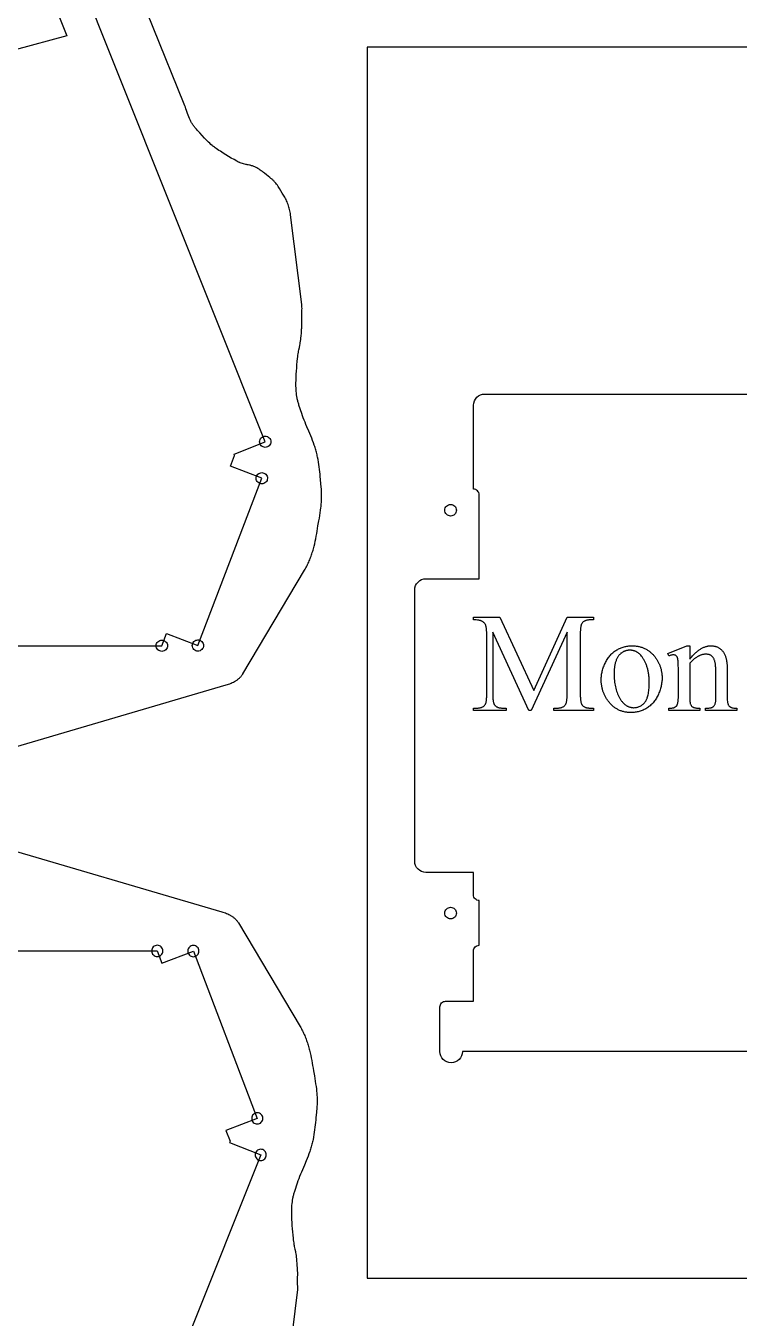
# Model space of a CAD drawing. Extents: x 0 to 152, y -19 to 71.
# Drawn here: x 64.63 to 80.56, y 23.11 to 51.97 of the extents above; entities that cross this region are included whole.
import ezdxf

# ---------------------------------------------------------------- set-up
doc = ezdxf.new("R2010")
doc.units = 0
doc.layers.get('0').update_dxf_attribs({"linetype": 'CONTINUOUS'})

msp = doc.modelspace()

# ---------------------------------------------------------------- linework, layer by layer
for points in [[(63.882, 35.722), (69.101, 37.253), (69.128, 37.262), (69.155, 37.271), (69.183, 37.281), (69.21, 37.292), (69.236, 37.304), (69.263, 37.317), (69.289, 37.331), (69.301, 37.338), (69.314, 37.346), (69.326, 37.354), (69.338, 37.362), (69.35, 37.37), (69.362, 37.379), (69.373, 37.388), (69.384, 37.397), (69.395, 37.406), (69.405, 37.416), (69.415, 37.426), (69.425, 37.436), (69.435, 37.446), (69.444, 37.457), (69.452, 37.468), (69.461, 37.48), (69.469, 37.491), (69.476, 37.503), (70.851, 39.816), (70.866, 39.841), (70.88, 39.866), (70.893, 39.892), (70.907, 39.917), (70.919, 39.943), (70.932, 39.969), (70.943, 39.995), (70.955, 40.022), (70.966, 40.048), (70.977, 40.075), (70.987, 40.101), (70.997, 40.128), (71.006, 40.156), (71.015, 40.183), (71.024, 40.21), (71.033, 40.238), (71.041, 40.265), (71.049, 40.293), (71.056, 40.321), (71.064, 40.349), (71.077, 40.405), (71.09, 40.462), (71.102, 40.519), (71.113, 40.576), (71.123, 40.633), (71.132, 40.691), (71.142, 40.748), (71.151, 40.805), (71.171, 40.92), (71.181, 40.978), (71.191, 41.037), (71.2, 41.095), (71.208, 41.153), (71.216, 41.212), (71.219, 41.242), (71.222, 41.271), (71.225, 41.301), (71.227, 41.33), (71.229, 41.36), (71.231, 41.389), (71.232, 41.419), (71.233, 41.449), (71.233, 41.479), (71.232, 41.509), (71.232, 41.538), (71.23, 41.568), (71.229, 41.598), (71.226, 41.628), (71.216, 41.739), (71.207, 41.849), (71.202, 41.904), (71.196, 41.958), (71.191, 42.013), (71.184, 42.068), (71.177, 42.123), (71.17, 42.178), (71.161, 42.232), (71.152, 42.287), (71.141, 42.341), (71.135, 42.368), (71.129, 42.395), (71.123, 42.422), (71.116, 42.449), (71.109, 42.476), (71.101, 42.503), (71.093, 42.53), (71.085, 42.556), (71.077, 42.582), (71.068, 42.608), (71.05, 42.66), (71.031, 42.712), (71.01, 42.764), (70.99, 42.815), (70.947, 42.918), (70.904, 43.019), (70.883, 43.069), (70.862, 43.119), (70.842, 43.169), (70.823, 43.218), (70.805, 43.267), (70.789, 43.316), (70.726, 43.503), (70.72, 43.523), (70.714, 43.543), (70.708, 43.562), (70.703, 43.582), (70.698, 43.601), (70.693, 43.62), (70.689, 43.64), (70.685, 43.659), (70.678, 43.697), (70.672, 43.735), (70.668, 43.773), (70.664, 43.812), (70.662, 43.85), (70.66, 43.889), (70.659, 43.928), (70.659, 43.967), (70.659, 44.006), (70.66, 44.046), (70.662, 44.087), (70.664, 44.128), (70.667, 44.195), (70.671, 44.264), (70.676, 44.334), (70.682, 44.405), (70.688, 44.476), (70.695, 44.547), (70.7, 44.582), (70.704, 44.616), (70.709, 44.65), (70.714, 44.684), (70.718, 44.708), (70.723, 44.734), (70.735, 44.788), (70.747, 44.842), (70.752, 44.868), (70.756, 44.892), (70.762, 44.933), (70.767, 44.972), (70.77, 45.009), (70.773, 45.046), (70.779, 45.121), (70.782, 45.16), (70.786, 45.2), (70.788, 45.219), (70.789, 45.237), (70.79, 45.275), (70.791, 45.313), (70.791, 45.352), (70.789, 45.429), (70.789, 45.467), (70.789, 45.503), (70.789, 45.536), (70.79, 45.567), (70.793, 45.629), (70.794, 45.659), (70.793, 45.69), (70.793, 45.705), (70.792, 45.721), (70.79, 45.737), (70.789, 45.753), (70.539, 47.753), (70.534, 47.782), (70.53, 47.811), (70.524, 47.841), (70.517, 47.87), (70.509, 47.899), (70.501, 47.928), (70.492, 47.957), (70.482, 47.985), (70.472, 48.013), (70.461, 48.041), (70.449, 48.068), (70.437, 48.094), (70.424, 48.12), (70.411, 48.144), (70.397, 48.168), (70.382, 48.191), (70.367, 48.215), (70.351, 48.24), (70.321, 48.289), (70.291, 48.339), (70.275, 48.364), (70.259, 48.388), (70.243, 48.412), (70.226, 48.436), (70.208, 48.46), (70.189, 48.482), (70.179, 48.493), (70.169, 48.504), (70.158, 48.515), (70.147, 48.526), (70.136, 48.536), (70.125, 48.546), (70.113, 48.556), (70.101, 48.566), (70.074, 48.588), (70.039, 48.616), (70, 48.648), (69.956, 48.683), (69.933, 48.701), (69.909, 48.719), (69.884, 48.737), (69.859, 48.754), (69.834, 48.771), (69.808, 48.787), (69.783, 48.802), (69.757, 48.816), (69.739, 48.825), (69.721, 48.833), (69.704, 48.84), (69.686, 48.846), (69.669, 48.851), (69.653, 48.856), (69.637, 48.86), (69.622, 48.863), (69.594, 48.869), (69.57, 48.873), (69.552, 48.876), (69.544, 48.877), (69.539, 48.878), (69.488, 48.892), (69.462, 48.899), (69.437, 48.907), (69.412, 48.916), (69.4, 48.921), (69.387, 48.926), (69.375, 48.931), (69.363, 48.937), (69.351, 48.943), (69.339, 48.95), (69.276, 48.986), (69.213, 49.022), (69.152, 49.059), (69.09, 49.096), (69.03, 49.133), (69, 49.153), (68.97, 49.172), (68.94, 49.192), (68.91, 49.212), (68.88, 49.232), (68.851, 49.253), (68.836, 49.265), (68.82, 49.276), (68.805, 49.288), (68.79, 49.3), (68.761, 49.326), (68.732, 49.352), (68.703, 49.379), (68.675, 49.407), (68.647, 49.436), (68.62, 49.465), (68.566, 49.523), (68.514, 49.581), (68.463, 49.637), (68.438, 49.665), (68.414, 49.691), (68.401, 49.704), (68.39, 49.718), (68.378, 49.732), (68.367, 49.747), (68.357, 49.762), (68.347, 49.777), (68.338, 49.792), (68.328, 49.808), (68.319, 49.824), (68.311, 49.841), (68.303, 49.857), (68.295, 49.874), (68.28, 49.908), (68.265, 49.943), (68.252, 49.978), (68.239, 50.014), (68.214, 50.085), (68.202, 50.12), (68.189, 50.155), (68.177, 50.189), (68.164, 50.222), (60.539, 69.066)], [(63.781, 33.719), (69, 32.188), (69.027, 32.179), (69.054, 32.17), (69.082, 32.16), (69.109, 32.149), (69.135, 32.137), (69.162, 32.124), (69.188, 32.11), (69.2, 32.103), (69.213, 32.095), (69.225, 32.087), (69.237, 32.079), (69.249, 32.071), (69.261, 32.062), (69.272, 32.053), (69.283, 32.044), (69.294, 32.035), (69.304, 32.025), (69.314, 32.015), (69.324, 32.005), (69.334, 31.994), (69.343, 31.984), (69.351, 31.972), (69.36, 31.961), (69.368, 31.949), (69.375, 31.938), (70.75, 29.625), (70.765, 29.6), (70.779, 29.575), (70.792, 29.549), (70.806, 29.524), (70.818, 29.498), (70.831, 29.472), (70.842, 29.446), (70.854, 29.419), (70.865, 29.393), (70.876, 29.366), (70.886, 29.339), (70.896, 29.312), (70.905, 29.285), (70.914, 29.258), (70.923, 29.231), (70.932, 29.203), (70.94, 29.176), (70.948, 29.148), (70.955, 29.12), (70.963, 29.092), (70.976, 29.036), (70.989, 28.979), (71.001, 28.922), (71.012, 28.865), (71.022, 28.808), (71.031, 28.75), (71.04, 28.693), (71.05, 28.636), (71.07, 28.52), (71.08, 28.463), (71.09, 28.404), (71.099, 28.346), (71.107, 28.287), (71.115, 28.229), (71.118, 28.199), (71.121, 28.17), (71.124, 28.14), (71.126, 28.111), (71.128, 28.081), (71.13, 28.051), (71.131, 28.022), (71.131, 27.992), (71.132, 27.962), (71.131, 27.932), (71.131, 27.902), (71.129, 27.872), (71.127, 27.843), (71.125, 27.812), (71.115, 27.702), (71.106, 27.592), (71.101, 27.537), (71.095, 27.482), (71.089, 27.428), (71.083, 27.373), (71.076, 27.318), (71.069, 27.263), (71.06, 27.209), (71.05, 27.154), (71.04, 27.1), (71.034, 27.073), (71.028, 27.046), (71.021, 27.019), (71.015, 26.992), (71.008, 26.964), (71, 26.938), (70.992, 26.911), (70.984, 26.885), (70.976, 26.859), (70.967, 26.833), (70.949, 26.781), (70.929, 26.729), (70.909, 26.677), (70.889, 26.626), (70.846, 26.523), (70.803, 26.422), (70.782, 26.371), (70.761, 26.322), (70.741, 26.272), (70.722, 26.223), (70.704, 26.174), (70.688, 26.125), (70.625, 25.938), (70.619, 25.918), (70.613, 25.898), (70.607, 25.879), (70.602, 25.859), (70.597, 25.84), (70.592, 25.821), (70.588, 25.801), (70.584, 25.782), (70.577, 25.744), (70.571, 25.706), (70.567, 25.667), (70.563, 25.629), (70.561, 25.591), (70.559, 25.552), (70.558, 25.513), (70.558, 25.474), (70.558, 25.434), (70.559, 25.394), (70.561, 25.354), (70.562, 25.312), (70.566, 25.246), (70.57, 25.177), (70.575, 25.107), (70.581, 25.036), (70.587, 24.965), (70.594, 24.894), (70.598, 24.859), (70.603, 24.825), (70.608, 24.791), (70.612, 24.757), (70.617, 24.733), (70.622, 24.707), (70.634, 24.653), (70.646, 24.598), (70.651, 24.573), (70.655, 24.549), (70.661, 24.508), (70.666, 24.469), (70.669, 24.432), (70.672, 24.395), (70.678, 24.32), (70.681, 24.281), (70.685, 24.241), (70.687, 24.222), (70.688, 24.204), (70.689, 24.166), (70.69, 24.127), (70.69, 24.089), (70.688, 24.012), (70.688, 23.974), (70.688, 23.938), (70.688, 23.905), (70.689, 23.873), (70.692, 23.812), (70.692, 23.782), (70.692, 23.751), (70.692, 23.735), (70.691, 23.72), (70.689, 23.704), (70.688, 23.688), (70.438, 21.688)]]:
    msp.add_lwpolyline(points)
for points in [[(65.539, 51.753), (63.226, 51.128), (63.226, 38.128), (67.664, 38.128), (67.768, 38.401), (67.768, 38.401), (68.468, 38.133), (69.897, 41.869), (69.196, 42.137), (69.196, 42.137), (69.289, 42.378), (69.277, 42.406), (69.278, 42.406), (69.972, 42.684), (60.32, 66.826), (59.624, 66.548), (65.539, 51.753)], [(72.25, 24), (96, 24), (96, 51.5), (72.25, 51.5)], [(75.86, 36.679), (75.055, 38.432), (75.055, 37.04), (75.055, 37.017), (75.056, 36.994), (75.057, 36.973), (75.058, 36.953), (75.059, 36.934), (75.061, 36.916), (75.063, 36.9), (75.066, 36.884), (75.068, 36.87), (75.071, 36.856), (75.075, 36.844), (75.079, 36.833), (75.083, 36.823), (75.087, 36.815), (75.092, 36.807), (75.097, 36.8), (75.104, 36.793), (75.112, 36.785), (75.12, 36.778), (75.129, 36.772), (75.139, 36.766), (75.149, 36.761), (75.159, 36.756), (75.17, 36.752), (75.182, 36.748), (75.194, 36.745), (75.206, 36.742), (75.219, 36.74), (75.233, 36.738), (75.247, 36.737), (75.261, 36.736), (75.277, 36.736), (75.35, 36.736), (75.35, 36.679), (74.625, 36.679), (74.625, 36.736), (74.699, 36.736), (74.715, 36.736), (74.731, 36.737), (74.746, 36.739), (74.76, 36.741), (74.774, 36.744), (74.787, 36.747), (74.8, 36.751), (74.812, 36.756), (74.823, 36.761), (74.834, 36.767), (74.844, 36.774), (74.854, 36.781), (74.863, 36.789), (74.871, 36.797), (74.879, 36.806), (74.886, 36.816), (74.89, 36.822), (74.894, 36.83), (74.898, 36.839), (74.901, 36.848), (74.904, 36.859), (74.907, 36.87), (74.909, 36.883), (74.912, 36.896), (74.914, 36.911), (74.915, 36.926), (74.917, 36.943), (74.918, 36.96), (74.919, 36.979), (74.919, 36.998), (74.92, 37.04), (74.92, 38.402), (74.92, 38.435), (74.918, 38.466), (74.916, 38.494), (74.914, 38.508), (74.912, 38.521), (74.91, 38.533), (74.908, 38.544), (74.906, 38.555), (74.903, 38.566), (74.9, 38.576), (74.896, 38.585), (74.893, 38.593), (74.889, 38.601), (74.886, 38.607), (74.883, 38.612), (74.876, 38.623), (74.868, 38.633), (74.859, 38.642), (74.848, 38.651), (74.837, 38.66), (74.824, 38.668), (74.81, 38.676), (74.803, 38.679), (74.795, 38.683), (74.786, 38.686), (74.777, 38.689), (74.767, 38.692), (74.757, 38.694), (74.746, 38.696), (74.735, 38.698), (74.723, 38.7), (74.711, 38.702), (74.684, 38.704), (74.656, 38.705), (74.625, 38.706), (74.625, 38.763), (75.215, 38.763), (75.971, 37.132), (76.715, 38.763), (77.305, 38.763), (77.305, 38.706), (77.233, 38.706), (77.216, 38.705), (77.2, 38.705), (77.185, 38.703), (77.171, 38.701), (77.157, 38.698), (77.143, 38.695), (77.131, 38.69), (77.119, 38.686), (77.107, 38.68), (77.096, 38.675), (77.086, 38.668), (77.076, 38.661), (77.067, 38.653), (77.059, 38.645), (77.051, 38.636), (77.044, 38.626), (77.04, 38.619), (77.036, 38.612), (77.032, 38.603), (77.029, 38.593), (77.026, 38.583), (77.023, 38.571), (77.02, 38.559), (77.018, 38.545), (77.016, 38.531), (77.015, 38.515), (77.013, 38.499), (77.012, 38.481), (77.011, 38.463), (77.01, 38.443), (77.01, 38.402), (77.01, 37.04), (77.01, 37.017), (77.01, 36.994), (77.011, 36.973), (77.012, 36.953), (77.014, 36.934), (77.016, 36.916), (77.018, 36.9), (77.021, 36.884), (77.023, 36.87), (77.027, 36.856), (77.03, 36.844), (77.034, 36.833), (77.038, 36.823), (77.043, 36.815), (77.048, 36.807), (77.053, 36.8), (77.06, 36.793), (77.068, 36.785), (77.076, 36.778), (77.085, 36.772), (77.095, 36.766), (77.105, 36.761), (77.115, 36.756), (77.126, 36.752), (77.138, 36.748), (77.15, 36.745), (77.162, 36.742), (77.175, 36.74), (77.189, 36.738), (77.203, 36.737), (77.217, 36.736), (77.233, 36.736), (77.305, 36.736), (77.305, 36.679), (76.42, 36.679), (76.42, 36.736), (76.493, 36.736), (76.51, 36.736), (76.526, 36.737), (76.541, 36.739), (76.555, 36.741), (76.569, 36.744), (76.583, 36.747), (76.595, 36.751), (76.607, 36.756), (76.619, 36.761), (76.629, 36.767), (76.64, 36.774), (76.649, 36.781), (76.658, 36.789), (76.666, 36.797), (76.674, 36.806), (76.681, 36.816), (76.685, 36.822), (76.689, 36.83), (76.692, 36.839), (76.696, 36.848), (76.699, 36.859), (76.702, 36.87), (76.704, 36.883), (76.706, 36.896), (76.708, 36.911), (76.71, 36.926), (76.711, 36.943), (76.713, 36.96), (76.714, 36.979), (76.714, 36.998), (76.715, 37.04), (76.715, 38.432), (75.911, 36.679)], [(78.158, 38.128), (78.177, 38.128), (78.197, 38.127), (78.216, 38.126), (78.236, 38.124), (78.254, 38.122), (78.273, 38.119), (78.291, 38.116), (78.31, 38.113), (78.327, 38.109), (78.345, 38.104), (78.362, 38.099), (78.38, 38.094), (78.397, 38.088), (78.413, 38.082), (78.43, 38.075), (78.446, 38.067), (78.462, 38.059), (78.477, 38.051), (78.493, 38.042), (78.508, 38.033), (78.523, 38.023), (78.538, 38.013), (78.552, 38.003), (78.566, 37.991), (78.58, 37.98), (78.594, 37.968), (78.607, 37.955), (78.62, 37.942), (78.633, 37.929), (78.646, 37.915), (78.659, 37.9), (78.671, 37.885), (78.681, 37.872), (78.691, 37.859), (78.7, 37.846), (78.709, 37.832), (78.718, 37.819), (78.727, 37.805), (78.735, 37.792), (78.743, 37.778), (78.75, 37.764), (78.758, 37.75), (78.764, 37.735), (78.771, 37.721), (78.777, 37.707), (78.783, 37.692), (78.789, 37.677), (78.794, 37.662), (78.799, 37.647), (78.804, 37.632), (78.808, 37.617), (78.812, 37.602), (78.816, 37.586), (78.819, 37.571), (78.822, 37.555), (78.825, 37.539), (78.827, 37.524), (78.829, 37.508), (78.831, 37.491), (78.833, 37.475), (78.834, 37.459), (78.835, 37.442), (78.835, 37.426), (78.835, 37.409), (78.835, 37.385), (78.834, 37.362), (78.832, 37.338), (78.83, 37.314), (78.826, 37.29), (78.823, 37.266), (78.818, 37.243), (78.813, 37.219), (78.807, 37.195), (78.8, 37.171), (78.792, 37.147), (78.784, 37.123), (78.775, 37.099), (78.766, 37.075), (78.756, 37.05), (78.745, 37.026), (78.733, 37.002), (78.721, 36.979), (78.708, 36.957), (78.695, 36.935), (78.681, 36.915), (78.667, 36.894), (78.652, 36.875), (78.637, 36.856), (78.621, 36.839), (78.605, 36.821), (78.588, 36.805), (78.57, 36.789), (78.552, 36.775), (78.534, 36.76), (78.515, 36.747), (78.495, 36.734), (78.475, 36.722), (78.455, 36.711), (78.434, 36.701), (78.413, 36.691), (78.392, 36.682), (78.371, 36.674), (78.349, 36.667), (78.327, 36.661), (78.305, 36.655), (78.282, 36.65), (78.259, 36.646), (78.236, 36.642), (78.213, 36.639), (78.189, 36.638), (78.165, 36.636), (78.141, 36.636), (78.121, 36.636), (78.101, 36.637), (78.082, 36.638), (78.063, 36.64), (78.045, 36.642), (78.026, 36.645), (78.008, 36.648), (77.99, 36.652), (77.972, 36.656), (77.955, 36.661), (77.937, 36.666), (77.921, 36.672), (77.904, 36.678), (77.887, 36.684), (77.871, 36.692), (77.855, 36.699), (77.84, 36.708), (77.824, 36.716), (77.809, 36.725), (77.794, 36.735), (77.78, 36.745), (77.765, 36.756), (77.751, 36.767), (77.737, 36.779), (77.723, 36.791), (77.71, 36.803), (77.697, 36.816), (77.684, 36.83), (77.671, 36.844), (77.659, 36.859), (77.647, 36.874), (77.635, 36.89), (77.625, 36.903), (77.616, 36.916), (77.607, 36.93), (77.598, 36.944), (77.59, 36.958), (77.581, 36.971), (77.574, 36.985), (77.566, 37), (77.559, 37.014), (77.552, 37.028), (77.545, 37.043), (77.539, 37.057), (77.533, 37.072), (77.527, 37.086), (77.522, 37.101), (77.516, 37.116), (77.512, 37.131), (77.507, 37.146), (77.503, 37.162), (77.499, 37.177), (77.496, 37.192), (77.492, 37.208), (77.489, 37.224), (77.487, 37.239), (77.484, 37.255), (77.482, 37.271), (77.481, 37.287), (77.479, 37.303), (77.478, 37.32), (77.478, 37.336), (77.477, 37.352), (77.477, 37.369), (77.477, 37.393), (77.478, 37.417), (77.48, 37.441), (77.483, 37.466), (77.486, 37.49), (77.49, 37.514), (77.495, 37.538), (77.501, 37.562), (77.507, 37.586), (77.514, 37.61), (77.522, 37.634), (77.531, 37.658), (77.54, 37.682), (77.55, 37.706), (77.561, 37.73), (77.573, 37.754), (77.585, 37.777), (77.598, 37.8), (77.611, 37.822), (77.625, 37.843), (77.639, 37.864), (77.654, 37.883), (77.669, 37.902), (77.684, 37.92), (77.7, 37.937), (77.717, 37.954), (77.734, 37.97), (77.751, 37.985), (77.769, 37.999), (77.787, 38.012), (77.806, 38.025), (77.826, 38.037), (77.845, 38.048), (77.865, 38.058), (77.885, 38.068), (77.905, 38.077), (77.925, 38.085), (77.946, 38.092), (77.966, 38.099), (77.987, 38.105), (78.008, 38.111), (78.029, 38.115), (78.05, 38.119), (78.071, 38.122), (78.093, 38.125), (78.114, 38.127), (78.136, 38.128)], [(79.453, 37.83), (79.468, 37.848), (79.484, 37.866), (79.499, 37.883), (79.514, 37.9), (79.53, 37.916), (79.545, 37.931), (79.56, 37.946), (79.575, 37.96), (79.59, 37.974), (79.605, 37.987), (79.62, 38), (79.635, 38.012), (79.65, 38.023), (79.665, 38.034), (79.68, 38.044), (79.695, 38.053), (79.709, 38.063), (79.724, 38.071), (79.739, 38.079), (79.753, 38.086), (79.768, 38.093), (79.782, 38.099), (79.797, 38.104), (79.811, 38.109), (79.825, 38.114), (79.84, 38.118), (79.854, 38.121), (79.868, 38.123), (79.882, 38.125), (79.897, 38.127), (79.911, 38.128), (79.925, 38.128), (79.939, 38.128), (79.953, 38.127), (79.967, 38.126), (79.98, 38.124), (79.994, 38.122), (80.007, 38.12), (80.019, 38.117), (80.032, 38.114), (80.044, 38.11), (80.056, 38.105), (80.068, 38.101), (80.079, 38.096), (80.091, 38.09), (80.102, 38.084), (80.112, 38.077), (80.123, 38.07), (80.133, 38.063), (80.143, 38.055), (80.153, 38.046), (80.162, 38.037), (80.171, 38.027), (80.18, 38.017), (80.189, 38.006), (80.197, 37.994), (80.206, 37.982), (80.213, 37.969), (80.221, 37.956), (80.228, 37.942), (80.235, 37.928), (80.242, 37.912), (80.249, 37.897), (80.255, 37.881), (80.259, 37.869), (80.263, 37.856), (80.267, 37.843), (80.27, 37.828), (80.273, 37.813), (80.276, 37.798), (80.278, 37.781), (80.28, 37.764), (80.282, 37.746), (80.284, 37.727), (80.286, 37.707), (80.287, 37.687), (80.288, 37.644), (80.289, 37.598), (80.289, 36.997), (80.289, 36.965), (80.29, 36.936), (80.292, 36.909), (80.294, 36.885), (80.297, 36.864), (80.301, 36.845), (80.303, 36.837), (80.305, 36.829), (80.308, 36.822), (80.31, 36.816), (80.315, 36.806), (80.32, 36.798), (80.326, 36.789), (80.332, 36.782), (80.34, 36.774), (80.347, 36.768), (80.356, 36.761), (80.365, 36.756), (80.37, 36.753), (80.375, 36.751), (80.381, 36.749), (80.388, 36.746), (80.402, 36.743), (80.419, 36.74), (80.437, 36.737), (80.457, 36.736), (80.48, 36.735), (80.504, 36.734), (80.504, 36.679), (79.808, 36.679), (79.808, 36.734), (79.837, 36.734), (79.861, 36.735), (79.883, 36.736), (79.903, 36.739), (79.912, 36.74), (79.921, 36.742), (79.929, 36.744), (79.937, 36.746), (79.944, 36.748), (79.951, 36.751), (79.958, 36.754), (79.964, 36.757), (79.97, 36.761), (79.975, 36.764), (79.984, 36.772), (79.993, 36.781), (80.001, 36.791), (80.008, 36.801), (80.014, 36.813), (80.02, 36.825), (80.025, 36.838), (80.029, 36.853), (80.031, 36.86), (80.032, 36.87), (80.033, 36.884), (80.034, 36.9), (80.035, 36.943), (80.035, 36.997), (80.035, 37.573), (80.035, 37.597), (80.035, 37.62), (80.034, 37.642), (80.032, 37.663), (80.03, 37.683), (80.028, 37.703), (80.026, 37.721), (80.023, 37.739), (80.02, 37.756), (80.016, 37.772), (80.012, 37.788), (80.007, 37.802), (80.002, 37.816), (79.997, 37.829), (79.991, 37.841), (79.985, 37.852), (79.979, 37.863), (79.972, 37.873), (79.964, 37.882), (79.956, 37.89), (79.948, 37.898), (79.938, 37.905), (79.929, 37.912), (79.918, 37.917), (79.908, 37.922), (79.896, 37.927), (79.884, 37.931), (79.872, 37.934), (79.859, 37.936), (79.846, 37.938), (79.832, 37.939), (79.817, 37.939), (79.806, 37.939), (79.794, 37.938), (79.783, 37.937), (79.771, 37.936), (79.76, 37.934), (79.749, 37.932), (79.737, 37.929), (79.726, 37.927), (79.714, 37.923), (79.703, 37.919), (79.692, 37.915), (79.68, 37.911), (79.669, 37.906), (79.657, 37.901), (79.646, 37.895), (79.635, 37.889), (79.623, 37.883), (79.612, 37.876), (79.601, 37.869), (79.589, 37.861), (79.578, 37.853), (79.566, 37.845), (79.555, 37.836), (79.544, 37.827), (79.521, 37.807), (79.498, 37.786), (79.476, 37.763), (79.453, 37.739), (79.453, 36.997), (79.453, 36.963), (79.454, 36.932), (79.455, 36.905), (79.457, 36.881), (79.46, 36.861), (79.462, 36.844), (79.464, 36.837), (79.466, 36.831), (79.468, 36.825), (79.47, 36.82), (79.476, 36.81), (79.482, 36.8), (79.488, 36.79), (79.495, 36.782), (79.503, 36.774), (79.511, 36.767), (79.52, 36.761), (79.529, 36.755), (79.534, 36.753), (79.54, 36.75), (79.546, 36.748), (79.553, 36.746), (79.568, 36.742), (79.586, 36.739), (79.606, 36.737), (79.629, 36.736), (79.654, 36.735), (79.682, 36.734), (79.682, 36.679), (78.986, 36.679), (78.986, 36.734), (79.017, 36.734), (79.03, 36.735), (79.042, 36.735), (79.054, 36.736), (79.066, 36.738), (79.077, 36.74), (79.087, 36.742), (79.097, 36.745), (79.107, 36.748), (79.115, 36.752), (79.124, 36.756), (79.131, 36.76), (79.139, 36.765), (79.145, 36.77), (79.151, 36.776), (79.157, 36.782), (79.162, 36.789), (79.166, 36.796), (79.171, 36.804), (79.175, 36.813), (79.178, 36.822), (79.182, 36.833), (79.185, 36.844), (79.188, 36.856), (79.19, 36.868), (79.192, 36.882), (79.194, 36.896), (79.196, 36.911), (79.197, 36.926), (79.198, 36.943), (79.199, 36.96), (79.199, 36.978), (79.199, 36.997), (79.199, 37.52), (79.199, 37.58), (79.199, 37.634), (79.198, 37.682), (79.197, 37.723), (79.195, 37.759), (79.193, 37.788), (79.191, 37.811), (79.189, 37.821), (79.188, 37.828), (79.185, 37.842), (79.181, 37.854), (79.178, 37.865), (79.173, 37.875), (79.169, 37.884), (79.164, 37.891), (79.158, 37.898), (79.153, 37.904), (79.146, 37.908), (79.14, 37.912), (79.132, 37.916), (79.125, 37.919), (79.117, 37.921), (79.108, 37.922), (79.099, 37.923), (79.089, 37.924), (79.078, 37.923), (79.066, 37.922), (79.054, 37.92), (79.042, 37.918), (79.028, 37.915), (79.015, 37.911), (79.001, 37.906), (78.986, 37.901), (78.963, 37.956), (79.387, 38.128), (79.453, 38.128)], [(78.11, 38.028), (78.1, 38.028), (78.09, 38.027), (78.079, 38.026), (78.069, 38.025), (78.059, 38.023), (78.049, 38.021), (78.039, 38.019), (78.028, 38.016), (78.018, 38.013), (78.008, 38.009), (77.998, 38.005), (77.987, 38.001), (77.977, 37.996), (77.967, 37.991), (77.957, 37.986), (77.946, 37.98), (77.936, 37.973), (77.926, 37.966), (77.917, 37.959), (77.907, 37.951), (77.898, 37.942), (77.889, 37.933), (77.88, 37.923), (77.872, 37.913), (77.864, 37.902), (77.856, 37.891), (77.848, 37.879), (77.841, 37.866), (77.834, 37.853), (77.827, 37.839), (77.82, 37.825), (77.813, 37.81), (77.807, 37.794), (77.802, 37.778), (77.796, 37.762), (77.791, 37.745), (77.787, 37.727), (77.783, 37.709), (77.779, 37.69), (77.775, 37.671), (77.772, 37.651), (77.77, 37.631), (77.768, 37.61), (77.766, 37.589), (77.765, 37.567), (77.764, 37.545), (77.763, 37.522), (77.763, 37.498), (77.763, 37.46), (77.765, 37.422), (77.767, 37.386), (77.77, 37.35), (77.775, 37.314), (77.78, 37.279), (77.786, 37.245), (77.793, 37.212), (77.801, 37.179), (77.81, 37.147), (77.82, 37.115), (77.831, 37.085), (77.843, 37.054), (77.856, 37.025), (77.87, 36.996), (77.885, 36.968), (77.893, 36.954), (77.9, 36.941), (77.908, 36.928), (77.917, 36.916), (77.925, 36.904), (77.933, 36.892), (77.942, 36.881), (77.951, 36.87), (77.96, 36.86), (77.969, 36.85), (77.978, 36.841), (77.987, 36.832), (77.997, 36.824), (78.007, 36.816), (78.016, 36.808), (78.026, 36.801), (78.037, 36.794), (78.047, 36.788), (78.057, 36.782), (78.068, 36.776), (78.079, 36.771), (78.09, 36.767), (78.101, 36.763), (78.112, 36.759), (78.123, 36.756), (78.135, 36.753), (78.146, 36.751), (78.158, 36.749), (78.17, 36.747), (78.182, 36.746), (78.194, 36.745), (78.207, 36.745), (78.225, 36.746), (78.243, 36.747), (78.261, 36.749), (78.278, 36.753), (78.295, 36.757), (78.311, 36.762), (78.327, 36.769), (78.343, 36.776), (78.358, 36.784), (78.373, 36.793), (78.387, 36.803), (78.401, 36.814), (78.415, 36.826), (78.428, 36.839), (78.44, 36.853), (78.453, 36.868), (78.459, 36.876), (78.464, 36.884), (78.47, 36.893), (78.475, 36.901), (78.481, 36.911), (78.486, 36.92), (78.49, 36.93), (78.495, 36.941), (78.499, 36.951), (78.504, 36.962), (78.512, 36.985), (78.519, 37.009), (78.525, 37.035), (78.531, 37.062), (78.536, 37.091), (78.54, 37.121), (78.543, 37.152), (78.546, 37.184), (78.548, 37.218), (78.549, 37.254), (78.549, 37.291), (78.549, 37.314), (78.549, 37.337), (78.548, 37.359), (78.547, 37.382), (78.546, 37.404), (78.544, 37.426), (78.542, 37.447), (78.539, 37.468), (78.537, 37.489), (78.534, 37.509), (78.53, 37.529), (78.527, 37.549), (78.523, 37.569), (78.519, 37.588), (78.514, 37.607), (78.509, 37.626), (78.504, 37.644), (78.498, 37.662), (78.493, 37.679), (78.486, 37.697), (78.48, 37.714), (78.473, 37.731), (78.466, 37.747), (78.459, 37.763), (78.451, 37.779), (78.443, 37.794), (78.435, 37.809), (78.426, 37.824), (78.417, 37.839), (78.408, 37.853), (78.398, 37.867), (78.388, 37.881), (78.374, 37.898), (78.36, 37.915), (78.345, 37.931), (78.33, 37.945), (78.314, 37.958), (78.306, 37.965), (78.298, 37.971), (78.29, 37.976), (78.281, 37.981), (78.273, 37.986), (78.264, 37.991), (78.255, 37.996), (78.246, 38), (78.237, 38.004), (78.228, 38.007), (78.219, 38.011), (78.21, 38.014), (78.2, 38.016), (78.191, 38.019), (78.181, 38.021), (78.171, 38.023), (78.161, 38.025), (78.151, 38.026), (78.131, 38.028)], [(65.438, 17.688), (63.125, 18.312), (63.125, 31.312), (67.562, 31.312), (67.667, 31.04), (67.667, 31.04), (68.367, 31.308), (69.796, 27.572), (69.095, 27.304), (69.095, 27.304), (69.188, 27.062), (69.176, 27.035), (69.176, 27.035), (69.871, 26.757), (60.219, 2.615), (59.523, 2.893), (65.438, 17.687)]]:
    msp.add_lwpolyline(points, close=True)
msp.add_lwpolyline([(84.125, 29.063), (74.375, 29.063, -1), (73.875, 29.063), (73.875, 30.063, -0.414214), (74, 30.188), (74.625, 30.188), (74.625, 31.312, -0.414214), (74.75, 31.438), (74.75, 32.438, -0.414214), (74.625, 32.563), (74.625, 33.063), (73.562, 33.063, -0.414214), (73.312, 33.313), (73.312, 39.375, -0.414214), (73.562, 39.625), (74.75, 39.625), (74.75, 41.5, 0.414214), (74.625, 41.625), (74.625, 43.5, -0.414214), (74.875, 43.75), (84.125, 43.75)], format="xyb")
for points in [[(69.972, 42.559, -0.414214), (69.847, 42.684, -0.414214), (69.972, 42.81, -0.414214), (70.098, 42.684, -0.414214)], [(69.897, 41.744, -0.414214), (69.771, 41.869, -0.414214), (69.897, 41.995, -0.414214), (70.022, 41.869, -0.414214)], [(74.242, 41.156, -0.414214), (74.112, 41.026, -0.414214), (73.982, 41.156, -0.414214), (74.112, 41.286, -0.414214)], [(67.664, 38.003, -0.414214), (67.538, 38.128, -0.414214), (67.664, 38.254, -0.414214), (67.789, 38.128, -0.414214)], [(68.468, 38.008, -0.414214), (68.343, 38.133, -0.414214), (68.468, 38.259, -0.414214), (68.594, 38.133, -0.414214)], [(74.242, 32.156, -0.414214), (74.112, 32.026, -0.414214), (73.982, 32.156, -0.414214), (74.112, 32.286, -0.414214)], [(67.562, 31.438, 0.414214), (67.437, 31.312, 0.414214), (67.562, 31.187, 0.414214), (67.688, 31.312, 0.414214)], [(68.367, 31.433, 0.414214), (68.242, 31.308, 0.414214), (68.367, 31.182, 0.414214), (68.493, 31.308, 0.414214)], [(69.796, 27.697, 0.414214), (69.67, 27.572, 0.414214), (69.796, 27.446, 0.414214), (69.921, 27.572, 0.414214)], [(69.871, 26.882, 0.414214), (69.746, 26.757, 0.414214), (69.871, 26.631, 0.414214), (69.997, 26.757, 0.414214)]]:
    msp.add_lwpolyline(points, format="xyb", close=True)

doc.saveas('drawing.dxf')
